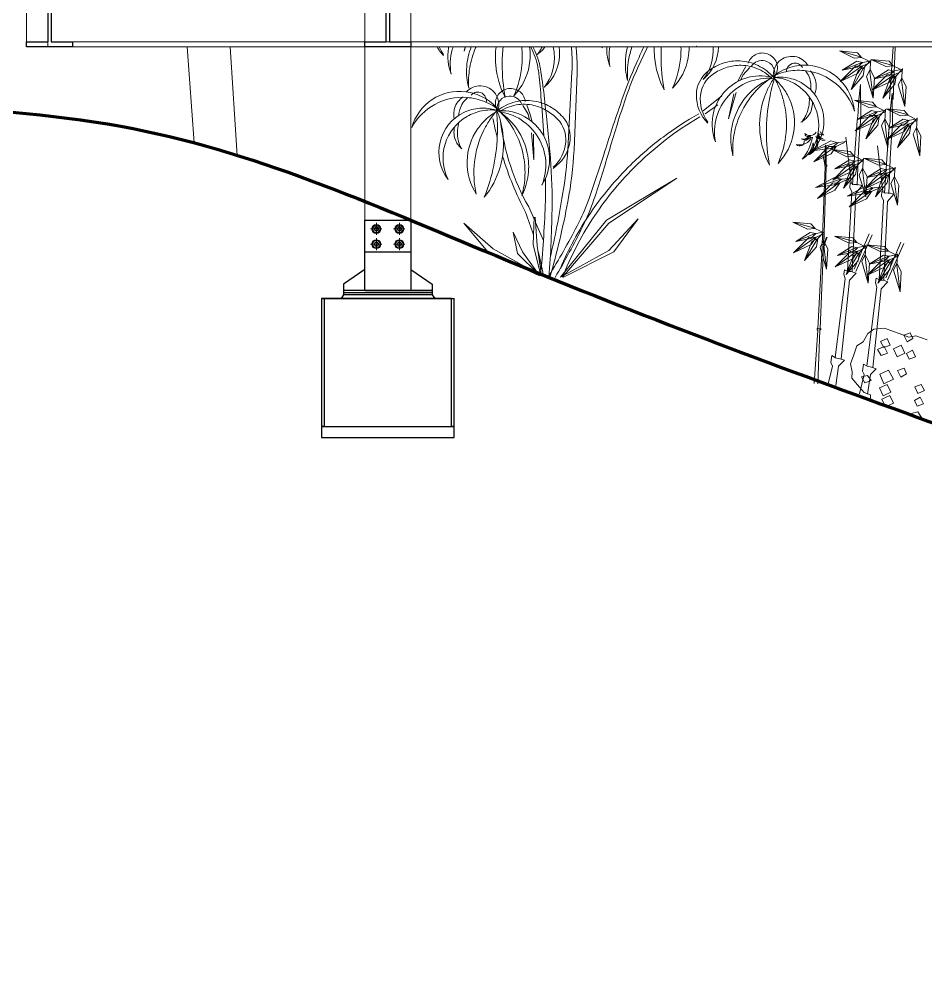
# Model space of a CAD drawing. Header units: millimetres. Extents: x 0 to 77.1, y -22.3 to 58.9.
# Drawn here: x 8.474 to 10.618, y -10.602 to -8.329 of the extents above; entities that cross this region are included whole.
import ezdxf

# ---------------------------------------------------------------- set-up
doc = ezdxf.new("R2010")
doc.units = ezdxf.units.MM
doc.linetypes.add('0', pattern=[0])
doc.linetypes.add('CENTER', pattern=[50, 31.25, -6.25, 6.25, -6.25])
for name, color, linetype, lineweight in [('0.1normal', 7, 'Continuous', 15), ('01 TERRENO', 7, 'Continuous', 140), ('01 Vegetacion 2', 253, 'Continuous', 9), ('01 Vegetación 1', 251, 'Continuous', 9), ('01gorda', 7, 'Continuous', 30), ('BIB', 7, 'Continuous', 9)]:
    doc.layers.add(name, color=color, linetype=linetype, lineweight=lineweight)

# ---------------------------------------------------------------- blocks, each defined once
blk = doc.blocks.new('50M10VO')
at = {"linetype": 'CENTER'}
for p, q in [((-14, 0), (14.1, 0)), ((0, -14.1), (0, 13.1))]:
    blk.add_line(p, q, dxfattribs=at)
blk.add_lwpolyline([(0, 9.8), (-8.5, 4.9), (-8.5, -4.9), (0, -9.8), (8.5, -4.9), (8.5, 4.9)], close=True)
for radius in [10.6, 9.8, 8.49, 5, 4.03]:
    blk.add_circle((0, 0), radius)

msp = doc.modelspace()

# ---------------------------------------------------------------- linework, layer by layer
for p, q in [((9.2918, -8.9703), (9.2918, -8.8041)), ((9.2918, -8.8041), (9.4007, -8.8041)), ((9.4007, -8.8041), (9.4007, -8.9703)), ((9.2918, -8.8793), (9.4007, -8.8793)), ((9.2916, -8.9203), (9.241, -8.9552)), ((9.4007, -8.9203), (9.4513, -8.9552)), ((9.241, -8.9552), (9.241, -8.9805)), ((9.4513, -8.9552), (9.4513, -8.9805)), ((9.4513, -8.9703), (9.241, -8.9703)), ((9.4513, -8.9757), (9.241, -8.9757)), ((9.2918, -8.9703), (9.4513, -8.9703)), ((9.4965, -8.9893), (9.1959, -8.9893)), ((9.241, -8.9805), (9.2356, -8.9893)), ((9.4513, -8.9805), (9.241, -8.9805)), ((9.4513, -8.989), (9.241, -8.989)), ((9.4513, -8.9805), (9.4573, -8.9893)), ((9.4573, -8.9893), (9.4965, -8.9893)), ((9.1959, -9.292), (9.1896, -9.292)), ((9.1896, -9.292), (9.5029, -9.292)), ((9.5029, -9.292), (9.4965, -9.292)), ((9.1896, -9.318), (9.5029, -9.318))]:
    msp.add_line(p, q)
at = {"ltscale": 0.3}
for p, q in [((9.1959, -8.9893), (9.1896, -8.9893)), ((9.1896, -8.9893), (9.5029, -8.9893))]:
    msp.add_line(p, q, dxfattribs=at)
msp.add_lwpolyline([(9.1896, -8.9893), (9.1896, -9.318), (9.5029, -9.318), (9.5029, -8.9893)])
msp.add_lwpolyline([(9.4965, -8.9893), (9.1959, -8.9893), (9.1959, -9.292), (9.4965, -9.292)], close=True)
at = {"layer": '0.1normal'}
for p, q in [((9.2918, -8.9703), (9.2918, -4.8423)), ((9.4007, -8.9703), (9.4007, -5.8256)), ((8.4918, -8.3943), (8.4918, -6.7256)), ((8.5418, -8.3943), (8.5418, -8.089)), ((13.9329, -8.3823), (8.6007, -8.3823)), ((13.9329, -8.3943), (8.4918, -8.3943)), ((9.4007, -8.8041), (9.2918, -8.8041)), ((9.4007, -8.8041), (9.2918, -8.8041))]:
    msp.add_line(p, q, dxfattribs=at)
msp.add_lwpolyline([(12.4418, -8.3943), (8.4918, -8.3943), (8.4918, -6.9443), (4.1239, -6.9443)], dxfattribs=at)
at = {"layer": '01 TERRENO'}
msp.add_spline([(2.0349, -6.7194), (2.587, -6.8733), (3.0603, -6.8996), (4.6612, -6.9971), (5.3035, -7.166), (6.1035, -7.3575), (6.4341, -7.4476), (6.7433, -7.6096), (7.3255, -8.1651), (7.7064, -8.4166), (8.7146, -8.582), (9.6013, -8.8878), (10.5403, -9.2488), (11.4492, -9.5917), (12.322, -9.9827), (13.562, -10.4339), (14.1158, -10.6023)], degree=3, dxfattribs=at)
at = {"layer": '01 Vegetacion 2'}
for p, q in [((8.8719, -8.3943), (8.8884, -8.6212)), ((8.9734, -8.3943), (8.9901, -8.6508)), ((10.442, -8.7161), (10.4289, -8.6078)), ((10.5169, -8.7363), (10.5039, -8.6281)), ((10.38, -8.6734), (10.376, -8.6519)), ((9.6792, -8.7727), (9.692, -8.8016)), ((9.6955, -8.8097), (9.7141, -8.8519)), ((10.4841, -8.8361), (10.4488, -8.9199)), ((10.4532, -8.9258), (10.4915, -8.839)), ((10.3835, -8.844), (10.3775, -8.8612)), ((10.3784, -8.8623), (10.385, -8.8445)), ((10.5591, -8.8564), (10.5238, -8.9402)), ((10.5282, -8.946), (10.5665, -8.8593))]:
    msp.add_line(p, q, dxfattribs=at)
at = {"layer": '01 Vegetacion 2', "linetype": '0'}
for p, q in [((9.4897, -8.3978), (9.4897, -8.3978)), ((9.4986, -8.4008), (9.4986, -8.4008)), ((9.5296, -8.3943), (9.5266, -8.4044)), ((9.5288, -8.3943), (9.5266, -8.4044)), ((9.5447, -8.3915), (9.5447, -8.3915)), ((9.5537, -8.3967), (9.5537, -8.3967)), ((9.6874, -8.4013), (9.6874, -8.4013)), ((9.691, -8.3976), (9.691, -8.3976)), ((9.706, -8.4034), (9.706, -8.4034)), ((9.7082, -8.4055), (9.7082, -8.4055)), ((9.7108, -8.3941), (9.7108, -8.3941)), ((9.7163, -8.3967), (9.7163, -8.3967)), ((9.7396, -8.4093), (9.7396, -8.4093)), ((9.7523, -8.407), (9.7523, -8.407)), ((9.7812, -8.4076), (9.7812, -8.4076)), ((9.8535, -8.3941), (9.8535, -8.3941)), ((9.8535, -8.3967), (9.8535, -8.3967)), ((10.0739, -8.3941), (10.0739, -8.3941)), ((10.0757, -8.3941), (10.0757, -8.3941)), ((9.4779, -8.4121), (9.4779, -8.4121)), ((9.4779, -8.4147), (9.4779, -8.4147)), ((9.6982, -8.4121), (9.6982, -8.4121)), ((9.7, -8.4121), (9.7, -8.4121)), ((9.7927, -8.4126), (9.7927, -8.4126)), ((9.9083, -8.4232), (9.9083, -8.4232)), ((9.9155, -8.4254), (9.9155, -8.4254)), ((9.9769, -8.4187), (9.9769, -8.4187)), ((9.9923, -8.4174), (9.9923, -8.4174)), ((10.0387, -8.4184), (10.0387, -8.4184)), ((10.0564, -8.4201), (10.0564, -8.4201)), ((10.1394, -8.4329), (10.1394, -8.4329)), ((10.1786, -8.4276), (10.1786, -8.4276)), ((10.1985, -8.4328), (10.1985, -8.4328)), ((10.2182, -8.4115), (10.2182, -8.4115)), ((10.2199, -8.4289), (10.2199, -8.4289)), ((10.2382, -8.4276), (10.2382, -8.4276)), ((10.2472, -8.4121), (10.2472, -8.4121)), ((10.2711, -8.4292), (10.2711, -8.4292)), ((10.3086, -8.4173), (10.3086, -8.4173)), ((10.3104, -8.4328), (10.3104, -8.4328)), ((10.3263, -8.4242), (10.3263, -8.4242)), ((9.5327, -8.4412), (9.5327, -8.4412)), ((9.5399, -8.4434), (9.5399, -8.4434)), ((9.6013, -8.4368), (9.6013, -8.4368)), ((9.6166, -8.4355), (9.6166, -8.4355)), ((9.663, -8.4364), (9.663, -8.4364)), ((9.6807, -8.4382), (9.6807, -8.4382)), ((9.7021, -8.4497), (9.7021, -8.4497)), ((9.707, -8.4462), (9.707, -8.4462)), ((9.7716, -8.6377), (9.7815, -8.4533)), ((9.8716, -8.4405), (9.8716, -8.4405)), ((9.8716, -8.4405), (9.8716, -8.4405)), ((9.9325, -8.4546), (9.9325, -8.4546)), ((9.9335, -8.4342), (9.9335, -8.4342)), ((10.1046, -8.4509), (10.1046, -8.4509)), ((10.145, -8.4438), (10.145, -8.4438)), ((10.1768, -8.438), (10.1768, -8.438)), ((10.1931, -8.4405), (10.1822, -8.4586)), ((10.2021, -8.4431), (10.1858, -8.4612)), ((10.1931, -8.4405), (10.1931, -8.4405)), ((10.2021, -8.4431), (10.2021, -8.4431)), ((10.2057, -8.4405), (10.2057, -8.4405)), ((10.218, -8.4451), (10.218, -8.4451)), ((10.2218, -8.4385), (10.2218, -8.4385)), ((10.2575, -8.4423), (10.2575, -8.4423)), ((10.2662, -8.4347), (10.2662, -8.4347)), ((10.2888, -8.4534), (10.2888, -8.4534)), ((10.293, -8.4521), (10.293, -8.4521)), ((10.2951, -8.4383), (10.2951, -8.4383)), ((10.2971, -8.4429), (10.2971, -8.4429)), ((10.3199, -8.4359), (10.3199, -8.4359)), ((10.3267, -8.4431), (10.3267, -8.4431)), ((10.3339, -8.4509), (10.3339, -8.4509)), ((10.3357, -8.4509), (10.3357, -8.4509)), ((10.3393, -8.438), (10.3393, -8.438)), ((10.3411, -8.438), (10.3411, -8.438)), ((10.3448, -8.4509), (10.3448, -8.4509)), ((9.4959, -8.4586), (9.4959, -8.4586)), ((9.4959, -8.4586), (9.4959, -8.4586)), ((9.7939, -8.4568), (9.7865, -8.6377)), ((9.7939, -8.4568), (9.7939, -8.4568)), ((9.9131, -8.4741), (9.9131, -8.4741)), ((9.9131, -8.4741), (9.9131, -8.4741)), ((10.0919, -8.4715), (10.0919, -8.4715)), ((10.0919, -8.4715), (10.0919, -8.4715)), ((10.1154, -8.4586), (10.1154, -8.4586)), ((10.1822, -8.4586), (10.1732, -8.4767)), ((10.1858, -8.4612), (10.1804, -8.4741)), ((10.1925, -8.4683), (10.1925, -8.4683)), ((10.1991, -8.4773), (10.1991, -8.4773)), ((10.2508, -8.4689), (10.2508, -8.4689)), ((10.2527, -8.4663), (10.2527, -8.4663)), ((10.2527, -8.4689), (10.2527, -8.4689)), ((10.2545, -8.4663), (10.2545, -8.4663)), ((10.2545, -8.4689), (10.2545, -8.4689)), ((10.2563, -8.4689), (10.2563, -8.4689)), ((10.2581, -8.4638), (10.2581, -8.4638)), ((10.2581, -8.4663), (10.2581, -8.4663)), ((10.2581, -8.4663), (10.2581, -8.4663)), ((10.2581, -8.4663), (10.2581, -8.4663)), ((10.2599, -8.4663), (10.2599, -8.4663)), ((10.2599, -8.4663), (10.2599, -8.4663)), ((10.2599, -8.4689), (10.2599, -8.4689)), ((10.2617, -8.4638), (10.2617, -8.4638)), ((10.2617, -8.4663), (10.2617, -8.4663)), ((10.2618, -8.4646), (10.2618, -8.4646)), ((10.2618, -8.4646), (10.2618, -8.4646)), ((10.2948, -8.4748), (10.2948, -8.4748)), ((10.3007, -8.4696), (10.3007, -8.4696)), ((10.3424, -8.4655), (10.3424, -8.4655)), ((10.3547, -8.4651), (10.3547, -8.4651)), ((10.4154, -8.4721), (10.4154, -8.4721)), ((9.5304, -8.5003), (9.5304, -8.5003)), ((9.5322, -8.5006), (9.5322, -8.5006)), ((9.5375, -8.4922), (9.5375, -8.4922)), ((9.5375, -8.4922), (9.5375, -8.4922)), ((9.5477, -8.4898), (9.5477, -8.4898)), ((9.5615, -8.5013), (9.5615, -8.5013)), ((9.5664, -8.4865), (9.5664, -8.4865)), ((9.6276, -8.4936), (9.6276, -8.4936)), ((9.6561, -8.4988), (9.6561, -8.4988)), ((9.7163, -8.4896), (9.7163, -8.4896)), ((9.7163, -8.4896), (9.7163, -8.4896)), ((9.9995, -8.4959), (9.9995, -8.4959)), ((9.9995, -8.4959), (9.9995, -8.4959)), ((10.0197, -8.4922), (10.0197, -8.4922)), ((10.0197, -8.4922), (10.0197, -8.4922)), ((10.203, -8.5021), (10.203, -8.5021)), ((10.2468, -8.4898), (10.2468, -8.4898)), ((10.2544, -8.4906), (10.2544, -8.4906)), ((10.2725, -8.4928), (10.2725, -8.4928)), ((10.2807, -8.4914), (10.2807, -8.4914)), ((10.3267, -8.4947), (10.3267, -8.4947)), ((10.3357, -8.487), (10.3357, -8.487)), ((10.3466, -8.4818), (10.3466, -8.4818)), ((10.3466, -8.4947), (10.3466, -8.4947)), ((10.3469, -8.4883), (10.3469, -8.4883)), ((10.3588, -8.4937), (10.3588, -8.4937)), ((10.3592, -8.4818), (10.3592, -8.4818)), ((10.4066, -8.4819), (10.4066, -8.4819)), ((9.4509, -8.519), (9.4509, -8.519)), ((9.5117, -8.5242), (9.5117, -8.5242)), ((9.5243, -8.5122), (9.5243, -8.5122)), ((9.5332, -8.514), (9.5332, -8.514)), ((9.5349, -8.5144), (9.5349, -8.5144)), ((9.5435, -8.5082), (9.5435, -8.5082)), ((9.5517, -8.5025), (9.5517, -8.5025)), ((9.5726, -8.5139), (9.5726, -8.5139)), ((9.5748, -8.5237), (9.5748, -8.5237)), ((9.5755, -8.5098), (9.5755, -8.5098)), ((9.6008, -8.5056), (9.6008, -8.5056)), ((9.6045, -8.5119), (9.6045, -8.5119)), ((9.6116, -8.5211), (9.6116, -8.5211)), ((9.6238, -8.514), (9.6238, -8.514)), ((9.6238, -8.514), (9.6238, -8.514)), ((9.6333, -8.5106), (9.6333, -8.5106)), ((9.644, -8.5102), (9.644, -8.5102)), ((9.644, -8.5102), (9.644, -8.5102)), ((9.6472, -8.5245), (9.6472, -8.5245)), ((9.651, -8.5155), (9.651, -8.5155)), ((9.6713, -8.5235), (9.6713, -8.5235)), ((9.6918, -8.5224), (9.6918, -8.5224)), ((9.7082, -8.5105), (9.7082, -8.5105)), ((9.7157, -8.5088), (9.7157, -8.5088)), ((9.9006, -8.5171), (9.9006, -8.5171)), ((9.9081, -8.5171), (9.9081, -8.5171)), ((10.0759, -8.5076), (10.0759, -8.5076)), ((10.0857, -8.5083), (10.0857, -8.5083)), ((10.0918, -8.5455), (10.1364, -8.51)), ((10.1407, -8.5025), (10.1407, -8.5025)), ((10.1696, -8.5025), (10.1515, -8.5644)), ((10.1642, -8.5051), (10.1515, -8.5644)), ((10.1515, -8.5102), (10.1515, -8.5102)), ((10.1642, -8.5051), (10.1642, -8.5051)), ((10.1696, -8.5025), (10.1696, -8.5025)), ((10.2085, -8.5077), (10.2085, -8.5077)), ((10.2356, -8.5169), (10.2356, -8.5169)), ((10.2487, -8.5169), (10.2487, -8.5169)), ((10.2815, -8.5205), (10.2815, -8.5205)), ((10.296, -8.518), (10.296, -8.518)), ((10.343, -8.5154), (10.343, -8.5154)), ((10.3556, -8.5051), (10.3556, -8.5051)), ((9.4575, -8.5304), (9.4575, -8.5304)), ((9.504, -8.5397), (9.504, -8.5397)), ((9.5164, -8.5422), (9.5164, -8.5422)), ((9.5237, -8.527), (9.5237, -8.527)), ((9.5638, -8.5393), (9.5638, -8.5393)), ((9.5686, -8.5456), (9.5686, -8.5456)), ((9.5787, -8.5258), (9.5787, -8.5258)), ((9.6027, -8.5439), (9.6027, -8.5439)), ((9.6029, -8.5421), (9.6029, -8.5421)), ((9.6029, -8.5421), (9.6029, -8.5421)), ((9.6032, -8.5413), (9.6032, -8.5413)), ((9.6039, -8.5467), (9.6039, -8.5467)), ((9.6044, -8.5442), (9.6044, -8.5442)), ((9.6044, -8.5442), (9.6044, -8.5442)), ((9.6062, -8.5446), (9.6062, -8.5446)), ((9.6062, -8.5446), (9.6062, -8.5446)), ((9.6062, -8.5446), (9.6062, -8.5446)), ((9.6067, -8.542), (9.6067, -8.542)), ((9.6075, -8.5475), (9.6075, -8.5475)), ((9.6097, -8.5453), (9.6097, -8.5453)), ((9.6115, -8.5456), (9.6115, -8.5456)), ((9.6497, -8.5317), (9.6497, -8.5317)), ((9.6627, -8.5297), (9.6627, -8.5297)), ((9.6657, -8.5329), (9.6657, -8.5329)), ((9.6657, -8.5329), (9.678, -8.5538)), ((9.675, -8.5322), (9.675, -8.5322)), ((9.675, -8.5322), (9.6821, -8.552)), ((9.6915, -8.5329), (9.6915, -8.5329)), ((10.0918, -8.5455), (10.0918, -8.5455)), ((10.0967, -8.5526), (10.1265, -8.5313)), ((10.3416, -8.5352), (10.3416, -8.5352)), ((10.3483, -8.542), (10.3483, -8.542)), ((10.3502, -8.5257), (10.3502, -8.5257)), ((10.4495, -8.5464), (10.4495, -8.5464)), ((10.4495, -8.5464), (10.4495, -8.5464)), ((9.5021, -8.5514), (9.5021, -8.5514)), ((9.5029, -8.5632), (9.5029, -8.5632)), ((9.5138, -8.5549), (9.5138, -8.5549)), ((9.5148, -8.5485), (9.5148, -8.5485)), ((9.526, -8.5494), (9.526, -8.5494)), ((9.5333, -8.5588), (9.5333, -8.5588)), ((9.5791, -8.5647), (9.5791, -8.5647)), ((9.5869, -8.5676), (9.5869, -8.5676)), ((9.605, -8.569), (9.605, -8.569)), ((9.6092, -8.5478), (9.6092, -8.5478)), ((9.611, -8.5482), (9.611, -8.5482)), ((9.6126, -8.5698), (9.6126, -8.5698)), ((9.6128, -8.5485), (9.6128, -8.5485)), ((9.6619, -8.567), (9.6619, -8.567)), ((9.6701, -8.5595), (9.6701, -8.5595)), ((9.678, -8.5538), (9.6808, -8.5676)), ((9.6821, -8.552), (9.6874, -8.5715)), ((10.0818, -8.5526), (10.0818, -8.5526)), ((10.0843, -8.5597), (10.0843, -8.5597)), ((10.0967, -8.5526), (10.0967, -8.5526)), ((10.1146, -8.5578), (10.1146, -8.5578)), ((10.1235, -8.5608), (10.1235, -8.5608)), ((10.1696, -8.5515), (10.1696, -8.5515)), ((10.1786, -8.5567), (10.1786, -8.5567)), ((10.3309, -8.5635), (10.3309, -8.5635)), ((10.3331, -8.5655), (10.3331, -8.5655)), ((10.3357, -8.5541), (10.3357, -8.5541)), ((10.3411, -8.5567), (10.3411, -8.5567)), ((10.3645, -8.5693), (10.3645, -8.5693)), ((10.3772, -8.567), (10.3772, -8.567)), ((9.5042, -8.5845), (9.5042, -8.5845)), ((9.5133, -8.5758), (9.5133, -8.5758)), ((9.5588, -8.5876), (9.5588, -8.5876)), ((9.5725, -8.593), (9.5725, -8.593)), ((9.6531, -8.5905), (9.6531, -8.5905)), ((10.1027, -8.5722), (10.1027, -8.5722)), ((10.1027, -8.5747), (10.1027, -8.5747)), ((10.3231, -8.5722), (10.3231, -8.5722)), ((10.3249, -8.5722), (10.3249, -8.5722)), ((9.5028, -8.6008), (9.5028, -8.6008)), ((9.5107, -8.5955), (9.5107, -8.5955)), ((9.5127, -8.6152), (9.5127, -8.6152)), ((9.6054, -8.596), (9.6054, -8.596)), ((9.6182, -8.5986), (9.6182, -8.5986)), ((9.6466, -8.5949), (9.6466, -8.5949)), ((9.6858, -8.5975), (9.6858, -8.5975)), ((9.6858, -8.5975), (9.6912, -8.6618)), ((9.6906, -8.6011), (9.6906, -8.6011)), ((9.6906, -8.6011), (9.6912, -8.6618)), ((9.9971, -8.6075), (9.9971, -8.6075)), ((10.0022, -8.6149), (10.0022, -8.6149)), ((10.1576, -8.6012), (10.1576, -8.6012)), ((10.1647, -8.6034), (10.1647, -8.6034)), ((10.2262, -8.5968), (10.2262, -8.5968)), ((10.2415, -8.5955), (10.2415, -8.5955)), ((10.2879, -8.5965), (10.2879, -8.5965)), ((10.3056, -8.5982), (10.3056, -8.5982)), ((9.4695, -8.6196), (9.4695, -8.6196)), ((9.4814, -8.6244), (9.4814, -8.6244)), ((9.5069, -8.6166), (9.5069, -8.6166)), ((9.513, -8.6269), (9.513, -8.6269)), ((9.5156, -8.6253), (9.5156, -8.6253)), ((9.5197, -8.635), (9.5197, -8.635)), ((9.5215, -8.6354), (9.5215, -8.6354)), ((9.7716, -8.6377), (9.7716, -8.6377)), ((9.8708, -8.636), (9.8708, -8.636)), ((10.1208, -8.6186), (10.1208, -8.6186)), ((10.1208, -8.6186), (10.1208, -8.6186)), ((9.6662, -8.6489), (9.6662, -8.6489)), ((9.6761, -8.6456), (9.6761, -8.6456)), ((9.7294, -8.6413), (9.7294, -8.6413)), ((9.8588, -8.6425), (9.8588, -8.6425)), ((10.1624, -8.6522), (10.1624, -8.6522)), ((10.1624, -8.6522), (10.1624, -8.6522)), ((10.3411, -8.6496), (10.3411, -8.6496)), ((10.3411, -8.6496), (10.3411, -8.6496)), ((9.5335, -8.6644), (9.5335, -8.6644)), ((9.5511, -8.6662), (9.5511, -8.6662)), ((9.5968, -8.6744), (9.5968, -8.6744)), ((9.6116, -8.6788), (9.6116, -8.6788)), ((9.9205, -8.6732), (9.9205, -8.6732)), ((9.9279, -8.6803), (9.9279, -8.6803)), ((10.2487, -8.674), (10.2487, -8.674)), ((10.2487, -8.674), (10.2487, -8.674)), ((10.2689, -8.6702), (10.2689, -8.6702)), ((10.2689, -8.6702), (10.2689, -8.6702)), ((9.6705, -8.6975), (9.6705, -8.6975)), ((9.678, -8.6967), (9.678, -8.6967)), ((9.8634, -8.8044), (10.0297, -8.7051)), ((10.0297, -8.7051), (9.8684, -8.8115)), ((9.7595, -8.7438), (9.7595, -8.7438)), ((9.7184, -8.7679), (9.7184, -8.7679)), ((9.7346, -8.7684), (9.7346, -8.7684)), ((9.7718, -8.7604), (9.7718, -8.7604)), ((9.8212, -8.7548), (9.8212, -8.7548)), ((9.8336, -8.7548), (9.8336, -8.7548)), ((9.6896, -8.8612), (9.6921, -8.7973)), ((9.6946, -8.7973), (9.6946, -8.7973)), ((9.6946, -8.7973), (9.6996, -8.8647)), ((9.8252, -8.7873), (9.8252, -8.7873)), ((9.5829, -8.8789), (9.5258, -8.8115)), ((9.5258, -8.8115), (9.5953, -8.8718)), ((9.7542, -8.9392), (9.8634, -8.8044)), ((9.8684, -8.8115), (9.7591, -8.9392)), ((9.794, -8.8174), (9.794, -8.8174)), ((9.8067, -8.8197), (9.8067, -8.8197)), ((9.8302, -8.8011), (9.8302, -8.8011)), ((9.8684, -8.8754), (9.9379, -8.8009)), ((9.9379, -8.8009), (9.8808, -8.8789)), ((9.9379, -8.8009), (9.9379, -8.8009)), ((9.6425, -8.8328), (9.6425, -8.8328)), ((9.6425, -8.8328), (9.6648, -8.8789)), ((9.6524, -8.8825), (9.6425, -8.8328)), ((9.707, -8.9321), (9.6896, -8.8612)), ((9.6996, -8.8647), (9.7082, -8.9235)), ((9.7045, -8.9357), (9.5829, -8.8789)), ((9.5953, -8.8718), (9.7095, -8.9357)), ((9.7021, -8.9321), (9.6524, -8.8825)), ((9.6648, -8.8789), (9.7021, -8.9321)), ((9.7542, -8.9392), (9.8684, -8.8754)), ((9.8808, -8.8789), (9.7616, -8.9392)), ((9.7021, -8.9321), (9.7021, -8.9321)), ((9.707, -8.9321), (9.707, -8.9321)), ((9.7542, -8.918), (9.7542, -8.918)), ((9.7045, -8.9357), (9.7045, -8.9357)), ((9.707, -8.9357), (9.707, -8.9357)), ((9.7269, -8.9357), (9.7269, -8.9357)), ((9.7269, -8.9392), (9.7269, -8.9392)), ((9.7294, -8.9392), (9.7294, -8.9392)), ((9.7418, -8.9392), (9.7418, -8.9392)), ((9.7542, -8.9392), (9.7542, -8.9392)), ((9.7542, -8.9392), (9.7542, -8.9392)), ((9.7591, -8.9392), (9.7591, -8.9392))]:
    msp.add_line(p, q, dxfattribs=at)
at = {"layer": '01 Vegetacion 2'}
for points in [[(10.4826, -8.4272), (10.4632, -8.4176), (10.4143, -8.4039), (10.4487, -8.4208), (10.4666, -8.4192), (10.457, -8.4082), (10.4143, -8.4039)], [(10.5412, -8.3943), (10.5329, -8.5181)], [(10.5412, -8.5184), (10.5462, -8.3943)], [(10.4886, -8.4308), (10.4651, -8.4414), (10.4159, -8.4763), (10.4572, -8.4572), (10.4691, -8.4396), (10.4518, -8.4402), (10.4159, -8.4763)], [(10.4851, -8.428), (10.4652, -8.4319), (10.421, -8.4497), (10.4562, -8.4425), (10.4686, -8.4312), (10.4552, -8.4285), (10.421, -8.4497)], [(10.4867, -8.4275), (10.4706, -8.4458), (10.4416, -8.495), (10.4699, -8.4625), (10.4734, -8.4427), (10.4586, -8.4499), (10.4416, -8.495)], [(10.4881, -8.4253), (10.4862, -8.4524), (10.4939, -8.5154), (10.4969, -8.4676), (10.4866, -8.4477), (10.4784, -8.4641), (10.4939, -8.5154)], [(10.5576, -8.4474), (10.5382, -8.4378), (10.4893, -8.4242), (10.5237, -8.441), (10.5415, -8.4394), (10.532, -8.4284), (10.4893, -8.4242)], [(10.5635, -8.451), (10.5401, -8.4617), (10.4909, -8.4965), (10.5322, -8.4774), (10.5441, -8.4598), (10.5268, -8.4604), (10.4909, -8.4965)], [(10.5601, -8.4482), (10.5402, -8.4521), (10.496, -8.4699), (10.5312, -8.4628), (10.5436, -8.4514), (10.5302, -8.4487), (10.496, -8.4699)], [(10.5617, -8.4478), (10.5456, -8.4661), (10.5166, -8.5153), (10.5449, -8.4828), (10.5483, -8.4629), (10.5336, -8.4701), (10.5166, -8.5153)], [(10.5631, -8.4456), (10.5612, -8.4726), (10.5689, -8.5356), (10.5719, -8.4878), (10.5615, -8.468), (10.5534, -8.4843), (10.5689, -8.5356)], [(10.4561, -8.7214), (10.4595, -8.6392), (10.4613, -8.5989), (10.4644, -8.561), (10.4643, -8.4836), (10.4595, -8.5267), (10.4588, -8.5506), (10.4558, -8.5695), (10.4454, -8.7203)], [(10.5177, -8.5439), (10.4983, -8.5342), (10.4494, -8.5206), (10.4838, -8.5374), (10.5016, -8.5359), (10.492, -8.5248), (10.4494, -8.5206)], [(10.5311, -8.7416), (10.5344, -8.6594), (10.5363, -8.6191), (10.5393, -8.5812), (10.5392, -8.5038), (10.5344, -8.547), (10.5338, -8.5708), (10.5308, -8.5898), (10.5204, -8.7405)], [(10.5236, -8.5475), (10.5002, -8.5581), (10.451, -8.593), (10.4923, -8.5739), (10.5042, -8.5563), (10.4868, -8.5568), (10.451, -8.593)], [(10.5202, -8.5446), (10.5002, -8.5485), (10.4561, -8.5663), (10.4913, -8.5592), (10.5036, -8.5479), (10.4902, -8.5451), (10.4561, -8.5663)], [(10.5218, -8.5442), (10.5056, -8.5625), (10.4766, -8.6117), (10.5049, -8.5792), (10.5084, -8.5594), (10.4936, -8.5666), (10.4766, -8.6117)], [(10.5232, -8.542), (10.5213, -8.569), (10.529, -8.632), (10.5319, -8.5842), (10.5216, -8.5644), (10.5134, -8.5807), (10.529, -8.632)], [(10.5927, -8.5641), (10.5733, -8.5545), (10.5244, -8.5409), (10.5588, -8.5577), (10.5766, -8.5561), (10.567, -8.5451), (10.5244, -8.5409)], [(10.5986, -8.5677), (10.5752, -8.5783), (10.526, -8.6132), (10.5673, -8.5941), (10.5792, -8.5765), (10.5618, -8.5771), (10.526, -8.6132)], [(10.5952, -8.5649), (10.5752, -8.5688), (10.5311, -8.5866), (10.5663, -8.5794), (10.5786, -8.5681), (10.5652, -8.5654), (10.5311, -8.5866)], [(10.5968, -8.5645), (10.5806, -8.5827), (10.5516, -8.6319), (10.5799, -8.5994), (10.5834, -8.5796), (10.5686, -8.5868), (10.5516, -8.6319)], [(10.5981, -8.5623), (10.5963, -8.5893), (10.604, -8.6523), (10.6069, -8.6045), (10.5966, -8.5847), (10.5884, -8.601), (10.604, -8.6523)], [(10.4316, -8.6183), (10.406, -8.6216), (10.3488, -8.6405), (10.3939, -8.6343), (10.4104, -8.621), (10.3937, -8.6165), (10.3488, -8.6405)], [(10.4261, -8.6207), (10.4026, -8.6314), (10.3534, -8.6662), (10.3947, -8.6471), (10.4066, -8.6295), (10.3893, -8.6301), (10.3534, -8.6662)], [(10.3829, -8.6743), (10.3824, -8.6371), (10.3826, -8.6329), (10.3825, -8.6288), (10.3815, -8.6267), (10.3806, -8.6316), (10.3803, -8.6342), (10.3804, -8.6367), (10.3808, -8.6742)], [(10.4652, -8.6604), (10.4458, -8.6508), (10.3969, -8.6372), (10.4313, -8.654), (10.4491, -8.6524), (10.4396, -8.6414), (10.3969, -8.6372)], [(10.4677, -8.6612), (10.4477, -8.6651), (10.4036, -8.6829), (10.4388, -8.6758), (10.4512, -8.6644), (10.4377, -8.6617), (10.4036, -8.6829)], [(10.4693, -8.6608), (10.4532, -8.6791), (10.4241, -8.7283), (10.4524, -8.6958), (10.4559, -8.6759), (10.4411, -8.6831), (10.4241, -8.7283)], [(10.4707, -8.6586), (10.4688, -8.6856), (10.4765, -8.7486), (10.4795, -8.7008), (10.4691, -8.681), (10.461, -8.6973), (10.4765, -8.7486)], [(10.5402, -8.6807), (10.5208, -8.671), (10.4719, -8.6574), (10.5063, -8.6742), (10.5241, -8.6727), (10.5145, -8.6616), (10.4719, -8.6574)], [(10.3776, -8.861), (10.3826, -8.678), (10.3853, -8.6743), (10.3829, -8.6739), (10.3814, -8.6741), (10.3796, -8.6734), (10.3796, -8.6756), (10.3806, -8.6776), (10.3734, -8.8617)], [(10.4711, -8.664), (10.4477, -8.6747), (10.3985, -8.7095), (10.4398, -8.6904), (10.4517, -8.6729), (10.4344, -8.6734), (10.3985, -8.7095)], [(10.5427, -8.6814), (10.5227, -8.6853), (10.4786, -8.7031), (10.5138, -8.696), (10.5261, -8.6847), (10.5127, -8.6819), (10.4786, -8.7031)], [(10.5443, -8.681), (10.5281, -8.6993), (10.4991, -8.7485), (10.5274, -8.716), (10.5309, -8.6962), (10.5161, -8.7034), (10.4991, -8.7485)], [(10.5457, -8.6788), (10.5438, -8.7058), (10.5515, -8.7688), (10.5544, -8.721), (10.5441, -8.7012), (10.5359, -8.7175), (10.5515, -8.7688)], [(10.4403, -8.7046), (10.4147, -8.7079), (10.3575, -8.7268), (10.4026, -8.7207), (10.4191, -8.7073), (10.4024, -8.7028), (10.3575, -8.7268)], [(10.5461, -8.6843), (10.5227, -8.6949), (10.4735, -8.7298), (10.5148, -8.7107), (10.5267, -8.6931), (10.5093, -8.6936), (10.4735, -8.7298)], [(10.4348, -8.707), (10.4113, -8.7177), (10.3621, -8.7525), (10.4034, -8.7334), (10.4153, -8.7159), (10.398, -8.7164), (10.3621, -8.7525)], [(10.5152, -8.7249), (10.4897, -8.7281), (10.4325, -8.747), (10.4775, -8.7409), (10.4941, -8.7276), (10.4774, -8.723), (10.4325, -8.747)], [(10.4439, -8.9256), (10.4532, -8.7399), (10.468, -8.7222), (10.4563, -8.7194), (10.4486, -8.7199), (10.4397, -8.716), (10.439, -8.7271), (10.4434, -8.7372), (10.4332, -8.9245)], [(10.5097, -8.7273), (10.4863, -8.7379), (10.4371, -8.7728), (10.4784, -8.7537), (10.4903, -8.7361), (10.473, -8.7366), (10.4371, -8.7728)], [(10.5189, -8.9458), (10.5282, -8.7601), (10.543, -8.7424), (10.5313, -8.7397), (10.5236, -8.7401), (10.5147, -8.7362), (10.514, -8.7473), (10.5184, -8.7574), (10.5081, -8.9447)], [(10.3726, -8.8318), (10.3532, -8.8221), (10.3042, -8.8085), (10.3387, -8.8253), (10.3565, -8.8238), (10.3469, -8.8127), (10.3042, -8.8085)], [(10.3785, -8.8353), (10.355, -8.846), (10.3058, -8.8809), (10.3471, -8.8618), (10.359, -8.8442), (10.3417, -8.8447), (10.3058, -8.8809)], [(10.375, -8.8325), (10.3551, -8.8364), (10.311, -8.8542), (10.3462, -8.8471), (10.3585, -8.8358), (10.3451, -8.833), (10.311, -8.8542)], [(10.3767, -8.8321), (10.3605, -8.8504), (10.3315, -8.8996), (10.3598, -8.8671), (10.3633, -8.8473), (10.3485, -8.8544), (10.3315, -8.8996)], [(10.378, -8.8299), (10.3762, -8.8569), (10.3838, -8.9199), (10.3868, -8.8721), (10.3765, -8.8523), (10.3683, -8.8686), (10.3838, -8.9199)], [(10.4712, -8.8651), (10.4518, -8.8554), (10.4028, -8.8418), (10.4373, -8.8586), (10.4551, -8.8571), (10.4455, -8.846), (10.4028, -8.8418)], [(10.3689, -9.061), (10.3767, -8.8667), (10.3799, -8.8632), (10.3774, -8.8625), (10.3747, -8.8625), (10.3722, -8.8614), (10.3728, -8.8639), (10.3731, -8.8664), (10.3634, -9.0606)], [(10.4736, -8.8658), (10.4537, -8.8697), (10.4096, -8.8875), (10.4448, -8.8804), (10.4571, -8.8691), (10.4437, -8.8663), (10.4096, -8.8875)], [(10.4752, -8.8654), (10.4591, -8.8837), (10.4301, -8.9329), (10.4584, -8.9004), (10.4619, -8.8806), (10.4471, -8.8877), (10.4301, -8.9329)], [(10.4766, -8.8632), (10.4748, -8.8902), (10.4824, -8.9532), (10.4854, -8.9054), (10.4751, -8.8856), (10.4669, -8.9019), (10.4824, -8.9532)], [(10.5461, -8.8853), (10.5267, -8.8757), (10.4778, -8.862), (10.5122, -8.8789), (10.5301, -8.8773), (10.5205, -8.8663), (10.4778, -8.862)], [(10.4771, -8.8687), (10.4536, -8.8793), (10.4044, -8.9142), (10.4457, -8.8951), (10.4576, -8.8775), (10.4403, -8.878), (10.4044, -8.9142)], [(10.5486, -8.8861), (10.5287, -8.89), (10.4845, -8.9078), (10.5197, -8.9006), (10.5321, -8.8893), (10.5187, -8.8866), (10.4845, -8.9078)], [(10.5502, -8.8856), (10.5341, -8.9039), (10.5051, -8.9531), (10.5334, -8.9206), (10.5369, -8.9008), (10.5221, -8.908), (10.5051, -8.9531)], [(10.5516, -8.8834), (10.5497, -8.9105), (10.5574, -8.9735), (10.5604, -8.9257), (10.5501, -8.9058), (10.5419, -8.9222), (10.5574, -8.9735)], [(10.5521, -8.8889), (10.5286, -8.8995), (10.4794, -8.9344), (10.5207, -8.9153), (10.5326, -8.8977), (10.5153, -8.8983), (10.4794, -8.9344)], [(10.4184, -9.1322), (10.4376, -8.946), (10.4537, -8.9295), (10.4422, -8.9258), (10.4345, -8.9257), (10.4259, -8.9211), (10.4244, -8.9321), (10.428, -8.9426), (10.4038, -9.1286)], [(10.4934, -9.1525), (10.5126, -8.9662), (10.5287, -8.9497), (10.5172, -8.9461), (10.5095, -8.946), (10.5009, -8.9414), (10.4994, -8.9524), (10.503, -8.9628), (10.4787, -9.1488)], [(10.3629, -9.1908), (10.3679, -9.0644), (10.3708, -9.0613), (10.3672, -9.0612), (10.3635, -9.0607), (10.3618, -9.0599), (10.3615, -9.0632), (10.363, -9.0649), (10.3545, -9.1904)], [(10.4057, -9.195), (10.4123, -9.1491), (10.4263, -9.1352), (10.4148, -9.1316), (10.4045, -9.1292), (10.3961, -9.1244), (10.3936, -9.1407), (10.3979, -9.1491), (10.3864, -9.1944)], [(10.4807, -9.2152), (10.4873, -9.1693), (10.5012, -9.1555), (10.4898, -9.1518), (10.4795, -9.1494), (10.471, -9.1446), (10.4686, -9.1609), (10.4728, -9.1693), (10.4614, -9.2146)]]:
    msp.add_lwpolyline(points, dxfattribs=at)
for points in [[(10.3484, -8.6075, -0.371554), (10.3125, -8.6251, 0.734759), (10.3311, -8.6166, 0.076042), (10.3466, -8.6072, 0.522547), (10.341, -8.6075, -0.430591), (10.3234, -8.6114, 0.351549), (10.341, -8.6057, -0.50622), (10.3322, -8.599, 0.48228), (10.3589, -8.5959, -0.557088)], [(10.3504, -8.6078, -0.121956), (10.3262, -8.6601, 0.197912), (10.3523, -8.6209, -0.28202), (10.343, -8.6489, 0.357594), (10.3598, -8.6153, -0.141581), (10.3618, -8.6311, 0.258144), (10.3586, -8.6065, 0.252411), (10.3807, -8.6152, -0.399951), (10.3618, -8.604, 0.191492), (10.3755, -8.6121, -0.22191), (10.3628, -8.5987, 0.155645), (10.3776, -8.6022, -0.220934), (10.3688, -8.5948, -1.572992)]]:
    msp.add_lwpolyline(points, format="xyb", dxfattribs=at)
at = {"layer": '01 Vegetacion 2', "linetype": '0'}
for centre, radius, start, end in [((9.5448, -8.349), 0.0939, 208.8671, 224.4727), ((9.5514, -8.3583), 0.0911, 203.2238, 216.1824), ((9.602, -8.417), 0.114, 170.2922, 201.4184), ((9.6021, -8.417), 0.1141, 168.5068, 170.2888), ((9.6205, -8.4354), 0.1268, 164.1721, 190.5553), ((9.6207, -8.4354), 0.1269, 161.1088, 164.1967), ((9.6876, -8.4523), 0.1553, 158.0534, 175.9012), ((9.7418, -8.4778), 0.2049, 156.6635, 170.3352), ((9.7416, -8.4778), 0.2047, 155.9273, 156.6545), ((9.8022, -8.42), 0.2017, 172.6694, 184.7749), ((10.0489, -8.4354), 0.4323, 174.5375, 180.0039), ((9.4359, -8.4173), 0.228, 355.1838, 5.7961), ((9.5438, -8.4139), 0.139, 349.9184, 8.0989), ((9.1493, -8.6689), 0.601, 26.4405, 27.1857), ((9.5522, -8.4685), 0.151, 7.1373, 26.4349), ((9.1177, -8.6932), 0.645, 27.2817, 27.6152), ((9.5452, -8.4728), 0.164, 9.3268, 27.2709), ((9.676, -8.368), 0.0494, 296.6568, 310.5864), ((9.632, -8.359), 0.0864, 321.9975, 329.0049), ((9.632, -8.3592), 0.0862, 329.0796, 336.0973), ((9.6758, -8.3679), 0.0496, 310.672, 324.5428), ((9.676, -8.3681), 0.0493, 324.6209, 327.9446), ((9.6476, -8.4105), 0.1047, 310.9373, 1.8963), ((9.6264, -8.4198), 0.1138, 322.1925, 5.3215), ((9.6264, -8.4199), 0.1137, 5.3295, 12.9949), ((9.6476, -8.4105), 0.1047, 1.9191, 8.9044), ((7.7845, -8.5147), 1.9995, 3.0706, 3.4527), ((9.2967, -8.4337), 0.4852, 357.6904, 3.0871), ((8.0119, -8.5476), 1.7859, 4.3323, 4.9232), ((9.9205, -8.3309), 0.0939, 222.4768, 224.4769), ((9.9776, -8.3989), 0.1139, 177.6553, 201.4186), ((9.9962, -8.4173), 0.1268, 169.5217, 190.5432), ((10.0634, -8.4343), 0.1555, 165.0916, 175.8961), ((10.1172, -8.4597), 0.2045, 161.3535, 170.3423), ((12.1997, -9.4702), 2.4843, 154.3363, 155.8706), ((12.9392, -9.7694), 3.2889, 155.2854, 156.0488), ((10.178, -8.402), 0.2018, 177.8165, 184.7649), ((10.4245, -8.4174), 0.4323, 176.939, 180.0045), ((9.8117, -8.3992), 0.2278, 355.1723, 1.2387), ((9.9195, -8.3958), 0.139, 349.9156, 0.6227), ((10.0517, -8.3499), 0.0494, 296.6288, 300.7154), ((10.0076, -8.3409), 0.0864, 322.0017, 323.4101), ((10.002, -8.4018), 0.1138, 322.1975, 3.7797), ((10.0233, -8.3924), 0.1047, 310.9321, 358.9745), ((10.2321, -8.4442), 0.0354, 64.6419, 112.9736), ((9.3357, -8.4469), 0.4583, 358.7583, 4.2867), ((10.0632, -8.4343), 0.1553, 175.8873, 194.8461), ((10.1174, -8.4597), 0.2048, 170.3412, 184.0197), ((10.178, -8.402), 0.2017, 184.7607, 207.7527), ((10.4247, -8.4174), 0.4325, 179.998, 190.4607), ((9.8116, -8.3992), 0.2279, 335.9194, 355.166), ((9.9195, -8.3957), 0.1391, 316.1093, 349.8999), ((10.1735, -8.5416), 0.1139, 107.4141, 127.2336), ((10.1741, -8.5435), 0.116, 87.7744, 107.4163), ((10.1744, -8.5358), 0.1083, 64.0282, 87.7886), ((10.232, -8.4442), 0.0355, 112.9404, 161.2359), ((10.2311, -8.457), 0.0303, 111.6406, 146.9437), ((10.2311, -8.4571), 0.0303, 76.3651, 111.6201), ((10.2311, -8.457), 0.0303, 29.23, 76.3566), ((10.2321, -8.4442), 0.0354, 15.6037, 64.7236), ((10.3018, -8.4608), 0.044, 134.1361, 187.2638), ((10.3017, -8.4607), 0.044, 80.9388, 134.1328), ((10.309, -8.453), 0.0202, 85.9883, 133.6517), ((10.3017, -8.4607), 0.044, 56.0683, 80.9499), ((10.309, -8.453), 0.0202, 57.572, 85.9758), ((10.3017, -8.4608), 0.044, 31.2268, 56.095), ((9.6876, -8.4524), 0.1553, 175.8881, 194.8433), ((9.7418, -8.4778), 0.2049, 170.3437, 184.0184), ((9.8023, -8.4201), 0.2017, 184.7598, 207.7534), ((10.0489, -8.4355), 0.4323, 179.9957, 190.4628), ((9.4361, -8.4173), 0.2277, 335.9091, 355.1698), ((9.5438, -8.4138), 0.139, 316.1022, 349.8949), ((8.3945, -8.6128), 1.3177, 4.4554, 7.1097), ((8.4256, -8.6565), 1.2985, 6.5309, 9.3204), ((10.919, -8.8723), 1.0785, 156.0331, 160.772), ((10.5629, -8.7367), 0.6907, 155.8918, 161.4597), ((10.1485, -8.5087), 0.0726, 127.2302, 179.1545), ((10.1828, -8.5562), 0.1186, 108.5866, 124.6496), ((10.1809, -8.5504), 0.1125, 92.0936, 108.6), ((10.1805, -8.5391), 0.1012, 68.2534, 92.0884), ((10.1771, -8.5475), 0.1102, 45.4454, 68.2546), ((10.172, -8.5408), 0.1138, 40.8564, 64.024), ((10.3182, -8.5874), 0.1377, 100.5639, 118.4388), ((10.2311, -8.4571), 0.0302, 342.1072, 29.2998), ((10.332, -8.5553), 0.1177, 107.2456, 128.939), ((10.232, -8.4442), 0.0355, 326.621, 15.6115), ((10.309, -8.453), 0.0202, 133.5884, 181.245), ((10.3182, -8.5873), 0.1376, 82.6712, 100.556), ((10.3321, -8.5553), 0.1177, 85.5859, 107.27), ((10.309, -8.453), 0.0203, 29.2452, 57.5485), ((10.2864, -8.4883), 0.0605, 22.2073, 38.2555), ((10.3182, -8.5873), 0.1376, 49.9961, 82.6705), ((10.3321, -8.5554), 0.1178, 44.9873, 85.5829), ((10.3097, -8.4861), 0.0497, 25.0475, 45.1482), ((10.155, -8.516), 0.0697, 124.6458, 173.6546), ((10.227, -8.577), 0.114, 107.6194, 139.1861), ((10.2455, -8.5953), 0.1268, 111.5011, 137.8498), ((10.227, -8.577), 0.114, 76.0461, 107.6211), ((10.2456, -8.5954), 0.1269, 85.184, 111.524), ((10.3127, -8.6124), 0.1555, 112.7026, 134.8315), ((10.3663, -8.6376), 0.2044, 124.4016, 140.5439), ((10.4279, -8.5805), 0.2025, 145.0994, 153.4107), ((10.6724, -8.5951), 0.4309, 162.3645, 165.9552), ((10.2513, -8.5801), 0.1139, 67.5462, 86.5712), ((10.0593, -8.578), 0.2295, 21.8057, 29.1107), ((10.1689, -8.5738), 0.1388, 36.3655, 49.0349), ((10.2725, -8.5706), 0.1048, 74.4327, 95.9452), ((10.2512, -8.5801), 0.1139, 48.4865, 67.5059), ((10.2725, -8.5706), 0.1049, 52.8975, 74.404), ((10.2865, -8.4883), 0.0604, 6.1233, 22.1843), ((10.3096, -8.4861), 0.0497, 4.8897, 24.9822), ((10.332, -8.5554), 0.1178, 4.4125, 44.9899), ((9.516, -8.6172), 0.1178, 82.9822, 123.5777), ((9.516, -8.6171), 0.1177, 61.295, 82.9791), ((9.5645, -8.5304), 0.044, 112.47, 137.3382), ((9.5645, -8.5304), 0.044, 87.6151, 112.4967), ((9.5589, -8.5214), 0.0202, 82.5892, 110.993), ((9.5589, -8.5214), 0.0202, 34.9133, 82.5768), ((9.5645, -8.5304), 0.044, 34.4323, 87.6262), ((9.6361, -8.528), 0.0354, 103.8414, 152.9613), ((9.6361, -8.528), 0.0354, 55.5914, 103.9231), ((9.6361, -8.528), 0.0355, 7.3291, 55.6247), ((10.3126, -8.6123), 0.1554, 134.8212, 156.962), ((10.4278, -8.5803), 0.2024, 153.4486, 161.7631), ((10.6681, -8.5942), 0.4264, 165.9384, 169.5662), ((10.0598, -8.5777), 0.229, 14.4486, 21.7713), ((10.1685, -8.574), 0.1393, 23.7254, 36.3535), ((10.2513, -8.5799), 0.1137, 5.3296, 48.4641), ((10.2725, -8.5705), 0.1047, 1.9102, 52.8805), ((10.2864, -8.4883), 0.0605, 0.0372, 6.156), ((10.2861, -8.4882), 0.0608, 353.854, 359.9466), ((10.3095, -8.486), 0.0499, 337.5251, 351.151), ((10.3099, -8.486), 0.0495, 351.1382, 4.8713), ((10.3182, -8.5873), 0.1376, 17.3261, 49.9948), ((9.516, -8.6172), 0.1178, 123.5752, 164.1526), ((9.5233, -8.6512), 0.1376, 85.8945, 118.5689), ((9.5517, -8.5537), 0.0497, 143.5828, 163.6754), ((9.5517, -8.5537), 0.0497, 123.4168, 143.5175), ((9.5741, -8.5605), 0.0605, 130.3095, 146.3577), ((9.5233, -8.6512), 0.1376, 68.009, 85.8938), ((9.5589, -8.5214), 0.0203, 111.0165, 139.3198), ((9.5161, -8.6171), 0.1177, 39.626, 61.3194), ((9.5233, -8.6513), 0.1377, 50.1262, 68.0011), ((9.5589, -8.5214), 0.0202, 347.32, 34.9766), ((9.6361, -8.5281), 0.0355, 152.9535, 201.944), ((9.5645, -8.5305), 0.044, 341.3012, 34.4289), ((9.6345, -8.5408), 0.0302, 139.2652, 186.4578), ((9.6758, -8.6346), 0.1138, 104.5411, 127.7086), ((9.6345, -8.5408), 0.0303, 92.2085, 139.335), ((9.6345, -8.5409), 0.0303, 56.9449, 92.2), ((9.6744, -8.6293), 0.1083, 80.7764, 104.5368), ((9.6345, -8.5408), 0.0303, 21.6213, 56.9244), ((9.6732, -8.6369), 0.116, 61.1487, 80.7906), ((3.7518, -8.9741), 5.9744, 3.54735, 4.45132), ((3.9978, -9.1639), 5.7553, 5.20974, 6.53567), ((14.3674, -10.0759), 4.7309, 160.7625, 162.3635), ((12.907, -9.5221), 3.1628, 161.4732, 163.7291), ((10.1697, -8.509), 0.0938, 179.1487, 224.484), ((10.1763, -8.5183), 0.0912, 173.6506, 216.1778), ((10.2269, -8.577), 0.1139, 139.165, 170.2995), ((10.2456, -8.5954), 0.1269, 137.8387, 164.1913), ((10.3665, -8.6378), 0.2046, 140.5319, 156.6569), ((10.4272, -8.5801), 0.2018, 161.7749, 184.7636), ((10.6731, -8.5954), 0.4316, 169.533, 180.0156), ((10.0609, -8.5773), 0.2279, 355.1808, 14.428), ((10.1687, -8.5739), 0.139, 349.916, 23.7157), ((10.2575, -8.5194), 0.0855, 349.4181, 2.7241), ((9.5233, -8.6512), 0.1376, 118.5702, 151.239), ((9.5515, -8.5536), 0.0495, 163.6937, 177.4268), ((9.5741, -8.5605), 0.0605, 162.409, 168.5278), ((9.574, -8.5604), 0.0604, 146.3807, 162.4417), ((9.5714, -8.6439), 0.1049, 94.161, 115.6675), ((9.5904, -8.6574), 0.1139, 101.0591, 120.0785), ((9.5714, -8.6439), 0.1048, 72.6198, 94.1324), ((9.5903, -8.6574), 0.1139, 81.9938, 101.0189), ((9.6723, -8.6675), 0.1388, 119.5301, 132.1995), ((9.7788, -8.6934), 0.2295, 139.4543, 146.7593), ((9.1746, -8.5887), 0.4309, 2.6099, 6.2005), ((9.4172, -8.6228), 0.2025, 15.1544, 23.4656), ((9.5928, -8.6735), 0.1269, 57.0411, 83.381), ((9.6695, -8.6401), 0.1102, 100.3104, 123.1196), ((9.6148, -8.6592), 0.114, 60.9439, 92.5189), ((9.6678, -8.6312), 0.1012, 76.4766, 100.3116), ((9.6652, -8.6422), 0.1125, 59.965, 76.4714), ((9.6621, -8.6476), 0.1186, 43.9154, 59.9784), ((9.6742, -8.6351), 0.1139, 41.3314, 61.1509), ((10.2572, -8.5194), 0.0859, 336.1655, 349.4203), ((10.3009, -8.5281), 0.0494, 324.6297, 343.7073), ((10.3008, -8.5282), 0.0494, 343.8054, 2.864), ((9.5714, -8.6438), 0.1047, 115.6845, 166.6548), ((9.5904, -8.6572), 0.1137, 120.1009, 163.2354), ((9.5519, -8.5536), 0.0499, 177.4141, 191.0399), ((9.5744, -8.5605), 0.0608, 168.6184, 174.711), ((9.6727, -8.6679), 0.1393, 132.2116, 144.8397), ((9.7784, -8.693), 0.229, 146.7938, 154.1164), ((10.4089, -8.4047), 0.8296, 191.0332, 194.298), ((9.179, -8.5886), 0.4264, 358.9988, 2.6266), ((9.5237, -8.6769), 0.1555, 33.7335, 55.8624), ((9.4172, -8.6226), 0.2024, 6.8019, 15.1164), ((10.1513, -8.5054), 0.5425, 186.8253, 209.5269), ((9.4661, -8.691), 0.2044, 28.0211, 44.1634), ((9.5929, -8.6735), 0.1268, 30.7152, 57.0639), ((9.6147, -8.6592), 0.114, 29.379, 60.9456), ((9.6974, -8.6136), 0.0697, 354.9104, 43.9192), ((9.7052, -8.6078), 0.0726, 349.4106, 41.3348), ((10.4483, -9.2112), 0.7537, 119.0946, 126.7743), ((10.4652, -9.2153), 0.7582, 120.1541, 127.6365), ((10.2269, -8.577), 0.1139, 170.2816, 201.4146), ((10.2455, -8.5954), 0.1268, 164.1635, 190.5338), ((10.3126, -8.6124), 0.1554, 156.9527, 175.8973), ((10.3662, -8.6377), 0.2044, 156.64, 170.346), ((10.3009, -8.5279), 0.0495, 296.6388, 310.5488), ((10.2561, -8.5185), 0.0872, 322.0558, 328.9921), ((10.2558, -8.5186), 0.0874, 329.1124, 336.0352), ((10.3009, -8.5281), 0.0494, 310.6754, 324.6071), ((10.2513, -8.5799), 0.1138, 322.199, 5.3249), ((10.2725, -8.5705), 0.1047, 310.9351, 1.913), ((9.552, -8.5967), 0.0494, 165.701, 184.7596), ((9.5962, -8.5967), 0.0855, 165.841, 179.1469), ((9.6725, -8.6677), 0.139, 144.8493, 178.649), ((9.7775, -8.6924), 0.2279, 154.137, 173.3843), ((9.5238, -8.6769), 0.1554, 11.603, 33.7438), ((9.552, -8.5966), 0.0494, 184.8577, 203.9353), ((9.5966, -8.5967), 0.0859, 179.1447, 192.3996), ((9.598, -8.5962), 0.0874, 192.5299, 199.4526), ((9.1738, -8.5887), 0.4316, 348.5494, 359.032), ((9.4178, -8.6225), 0.2018, 343.8014, 6.7901), ((9.466, -8.6911), 0.2046, 11.9082, 28.0331), ((9.5929, -8.6735), 0.1269, 4.3737, 30.7263), ((9.6148, -8.6592), 0.1139, 358.2656, 29.4), ((10.4484, -9.2111), 0.7537, 126.7839, 134.4633), ((10.4637, -9.2135), 0.7559, 127.6296, 135.1359), ((10.3125, -8.6124), 0.1553, 175.888, 194.8446), ((10.3664, -8.6378), 0.2046, 170.3403, 184.0328), ((10.4272, -8.5801), 0.2017, 184.7573, 207.7535), ((10.6731, -8.5956), 0.4316, 179.984, 190.4666), ((10.061, -8.5773), 0.2277, 335.9162, 355.1756), ((10.1687, -8.5738), 0.1391, 316.1172, 349.9043), ((9.5714, -8.6438), 0.1047, 166.652, 217.63), ((9.5904, -8.6572), 0.1138, 163.2401, 206.366), ((9.552, -8.5966), 0.0494, 203.9579, 217.8896), ((9.552, -8.5964), 0.0495, 218.0163, 231.9263), ((9.5978, -8.5961), 0.0872, 199.5729, 206.5092), ((9.6844, -8.6039), 0.0938, 304.081, 349.4163), ((9.676, -8.6117), 0.0912, 312.3872, 354.9145), ((8.7392, -8.5745), 1.0343, 350.5818, 356.4975), ((8.8825, -8.5921), 0.9051, 349.2796, 357.1086), ((6.8116, -7.7426), 3.1871, 341.4825, 343.7213), ((10.4089, -8.4047), 0.8296, 197.4196, 207.2954), ((9.4662, -8.6911), 0.2044, 358.219, 11.925), ((9.5238, -8.6769), 0.1554, 352.6677, 11.6123), ((8.4535, -8.7575), 1.2811, 359.5164, 5.2065), ((6.2247, -7.4866), 3.8136, 340.5762, 342.355), ((9.6725, -8.6677), 0.1391, 178.6608, 212.4479), ((9.7773, -8.6924), 0.2277, 173.3895, 192.6488), ((9.1738, -8.589), 0.4316, 338.0984, 348.581), ((9.4179, -8.6225), 0.2017, 320.8115, 343.8077), ((9.6148, -8.6592), 0.1139, 327.1504, 358.2835), ((9.593, -8.6736), 0.1268, 338.0312, 4.4015), ((10.4473, -9.21), 0.7521, 134.4626, 145.8081), ((10.4652, -9.215), 0.758, 135.1333, 146.8976), ((9.5239, -8.6769), 0.1553, 333.7204, 352.677), ((9.466, -8.6911), 0.2046, 344.5322, 358.2247), ((8.3, -8.7203), 1.4192, 358.0765, 0.6072), ((7.2632, -8.33), 2.5304, 347.1491, 350.5884), ((7.2158, -8.6832), 2.504, 354.2119, 358.0602), ((7.4187, -8.7492), 2.316, 355.2942, 359.5269), ((7.8067, -8.3884), 2.0001, 344.0122, 349.2784), ((9.3658, -8.5941), 0.4829, 332.4655, 340.5662), ((9.3516, -8.5932), 0.5084, 333.5414, 341.4705), ((8.9676, -9.0648), 0.7575, 17.3832, 21.6649), ((10.4475, -9.2102), 0.7524, 145.8022, 157.1428), ((8.086, -7.9265), 1.9264, 328.4068, 332.4541), ((8.1124, -7.9763), 1.8927, 329.4174, 333.5356), ((10.4648, -9.2147), 0.7575, 146.9001, 158.6726), ((8.9676, -9.0648), 0.7575, 9.8924, 14.4156)]:
    msp.add_arc(centre, radius, start, end, dxfattribs=at)
at = {"layer": '01 Vegetación 1'}
for points in [[(10.4815, -9.0717), (10.4959, -9.0616)], [(10.4959, -9.0616), (10.5206, -9.0596)], [(10.5206, -9.0596), (10.5417, -9.0672)], [(10.5417, -9.0672), (10.5551, -9.072)], [(10.4556, -9.1014), (10.47, -9.0914)], [(10.47, -9.0914), (10.4815, -9.0717)], [(10.5345, -9.0993), (10.5271, -9.0837), (10.5114, -9.091), (10.5195, -9.1048), (10.5345, -9.0993)], [(10.5551, -9.072), (10.5782, -9.0803)], [(10.5878, -9.0838), (10.5817, -9.0707), (10.5666, -9.0762), (10.5741, -9.0918), (10.5878, -9.0838)], [(10.5782, -9.0803), (10.5945, -9.0774)], [(10.5945, -9.0774), (10.6213, -9.0871)], [(10.448, -9.1226), (10.4556, -9.1014)], [(10.5276, -9.1185), (10.5202, -9.1029), (10.5045, -9.1102), (10.5126, -9.124), (10.5276, -9.1185)], [(10.569, -9.1183), (10.5603, -9.0999), (10.542, -9.1086), (10.5507, -9.1268), (10.569, -9.1183)], [(10.5939, -9.1272), (10.5866, -9.1115), (10.5728, -9.1196), (10.579, -9.1327), (10.5939, -9.1272)], [(10.4404, -9.1437), (10.448, -9.1226)], [(10.4445, -9.1625), (10.4404, -9.1437)], [(10.5424, -9.1803), (10.5305, -9.1587), (10.5097, -9.1685), (10.5188, -9.1914), (10.5424, -9.1803)], [(10.573, -9.1674), (10.5669, -9.1543), (10.5518, -9.1598), (10.5593, -9.1755), (10.573, -9.1674)], [(10.4435, -9.1774), (10.4445, -9.1625)], [(10.4618, -9.1991), (10.4435, -9.1774)], [(10.4893, -9.1829), (10.4806, -9.1711), (10.4662, -9.1747), (10.4743, -9.1884), (10.4893, -9.1829)], [(10.4725, -9.2117), (10.4618, -9.1991)], [(10.5359, -9.2105), (10.5272, -9.1922), (10.5089, -9.2008), (10.5176, -9.2191), (10.5359, -9.2105)], [(10.6154, -9.2065), (10.6073, -9.1927), (10.5923, -9.1982), (10.5997, -9.2139), (10.6154, -9.2065)], [(10.4879, -9.2172), (10.4725, -9.2117)], [(10.4888, -9.2327), (10.4879, -9.2172)], [(10.5417, -9.2365), (10.5331, -9.2182), (10.5148, -9.2269), (10.5234, -9.2452), (10.5417, -9.2365)], [(10.6128, -9.2381), (10.6054, -9.2225), (10.5916, -9.2305), (10.5978, -9.2436), (10.6128, -9.2381)], [(10.5196, -9.2438), (10.4888, -9.2327)], [(10.5369, -9.25), (10.5196, -9.2438)], [(10.5753, -9.2638), (10.5369, -9.25)], [(10.5994, -9.2572), (10.5753, -9.2638)], [(10.6119, -9.2769), (10.5994, -9.2572)], [(10.6465, -9.2893), (10.6119, -9.2769)]]:
    msp.add_lwpolyline(points, dxfattribs=at)
at = {"layer": '01gorda'}
for points in [[(8.4918, -8.1756), (8.6007, -8.1756), (8.6007, -8.1876), (8.55, -8.1876), (8.55, -8.3823), (8.6007, -8.3823), (8.6007, -8.3943), (8.4918, -8.3943), (8.4918, -8.3823), (8.5425, -8.3823), (8.5425, -8.1876), (8.4918, -8.1876), (8.4918, -8.1756)], [(9.2918, -8.1756), (9.4007, -8.1756), (9.4007, -8.1876), (9.35, -8.1876), (9.35, -8.3823), (9.4007, -8.3823), (9.4007, -8.3943), (9.2918, -8.3943), (9.2918, -8.3823), (9.3425, -8.3823), (9.3425, -8.1876), (9.2918, -8.1876), (9.2918, -8.1756)]]:
    msp.add_lwpolyline(points, dxfattribs=at)

# ---------------------------------------------------------------- block references
at = {"layer": 'BIB', "xscale": 0.001002602438158525, "yscale": 0.001002602438158525, "zscale": 0.001002602438158525, "rotation": 270}
for p in [(9.3191, -8.8247), (9.3735, -8.8247), (9.3191, -8.8608), (9.3735, -8.8608)]:
    msp.add_blockref('50M10VO', p, dxfattribs=at)

doc.saveas('drawing.dxf')
